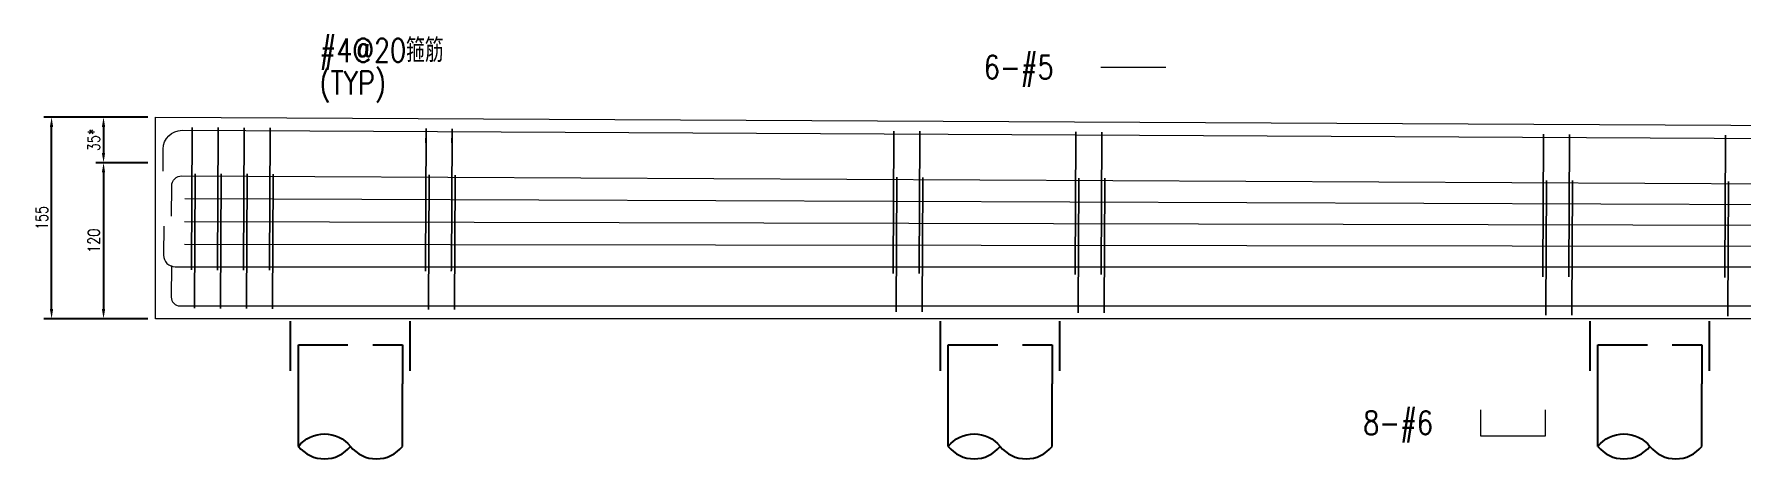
# Model space of a CAD drawing. Extents: x -4754 to 4976, y -19960 to 3841.
# Drawn here: x -359 to 955, y -6607 to -6281 of the extents above; entities that cross this region are included whole.
import ezdxf
from ezdxf.enums import TextEntityAlignment as Align

# ---------------------------------------------------------------- set-up
doc = ezdxf.new("R2010")
doc.units = 0
doc.header["$LTSCALE"] = 3
doc.linetypes.add('DASHED', pattern=[19.05, 12.7, -6.35])
doc.layers.get('0').update_dxf_attribs({"linetype": 'CONTINUOUS'})
doc.layers.add('HB_0', color=7, linetype='CONTINUOUS', transparency=0.5)
for name, color, linetype in [('HB_DIM', 1, 'CONTINUOUS'), ('HB_TXT_CTEXT', 2, 'CONTINUOUS'), ('鋼筋', 3, 'CONTINUOUS')]:
    doc.layers.add(name, color=color, linetype=linetype)
doc.styles.get("Standard").update_dxf_attribs({"font": 'ROMANS.shx', "width": 0.8, "bigfont": 'chineset.shx'})
doc.dimstyles.new('30', dxfattribs={"dimscale": 3, "dimtxt": 3, "dimasz": 2.5, "dimexe": 2, "dimexo": 2, "dimgap": 1, "dimtad": 1, "dimdsep": 46, "dimtxsty": 'Standard', "dimcen": 0, "dimclrd": 256, "dimclre": 256, "dimclrt": 2, "dimadec": 0, "dimazin": 0, "dimtfac": 1, "dimtix": 1, "dimtmove": 2, "dimatfit": 3, "dimfxl": 1, "dimtolj": 1, "dimtzin": 0, "dimarcsym": 0})

# ---------------------------------------------------------------- blocks, each defined once
blk = doc.blocks.new('pile_vertical')
at = {"color": 252, "linetype": 'DASHED'}
for p, q in [((-46, -40), (-46, 0)), ((46, -40), (46, 0))]:
    blk.add_line(p, q, dxfattribs=at)
at = {"linetype": 'Continuous'}
for p, q in [((-40, -98.1), (-40, -50)), ((40, -98.1), (40, -50))]:
    blk.add_line(p, q, dxfattribs=at)
at = {"color": 252, "linetype": 'DASHED'}
blk.add_lwpolyline([(-40, -50), (-40, -20), (40, -20), (40, -50)], dxfattribs=at)
at = {"linetype": 'Continuous'}
for points in [[(-40, -98.1, -0.48), (0, -98.1, 0.48), (40, -98.1, 0.48)], [(-40, -98.1, 0.48), (0, -98.1, 0.48)]]:
    blk.add_lwpolyline(points, format="xyb", dxfattribs=at)
blk = doc.blocks.new('*D189')
at = {"layer": 'HB_DIM', "linetype": 'Continuous', "lineweight": -2}
for p, q in [((-271.4, -6344.8), (-311.4, -6344.8)), ((-305.4, -6352.3), (-305.4, -6372.3)), ((-271.4, -6379.8), (-311.4, -6379.8))]:
    blk.add_line(p, q, dxfattribs=at)
at = {"layer": 'HB_DIM'}
for points in [[(-304.2, -6352.3), (-306.7, -6352.3), (-305.4, -6344.8)], [(-306.7, -6372.3), (-304.2, -6372.3), (-305.4, -6379.8)]]:
    blk.add_solid(points, dxfattribs=at)
at = {"layer": 'HB_DIM', "color": 2, "linetype": 'Continuous', "insert": (-312.9, -6362.3), "char_height": 9, "attachment_point": 5, "rotation": 90}
blk.add_mtext('\\A1;35*', dxfattribs=at)
blk = doc.blocks.new('*D190')
at = {"layer": 'HB_DIM', "linetype": 'Continuous', "lineweight": -2}
for p, q in [((-271.4, -6379.8), (-311.4, -6379.8)), ((-305.4, -6387.3), (-305.4, -6492.3)), ((-271.4, -6499.8), (-311.4, -6499.8))]:
    blk.add_line(p, q, dxfattribs=at)
at = {"layer": 'HB_DIM'}
for points in [[(-304.2, -6387.3), (-306.7, -6387.3), (-305.4, -6379.8)], [(-306.7, -6492.3), (-304.2, -6492.3), (-305.4, -6499.8)]]:
    blk.add_solid(points, dxfattribs=at)
at = {"layer": 'HB_DIM', "color": 2, "linetype": 'Continuous', "insert": (-312.9, -6439.8), "char_height": 9, "attachment_point": 5, "rotation": 90}
blk.add_mtext('\\A1;120', dxfattribs=at)
blk = doc.blocks.new('*D214')
at = {"layer": 'HB_DIM', "linetype": 'Continuous', "lineweight": -2}
for p, q in [((-281.4, -6344.8), (-351.4, -6344.8)), ((-345.4, -6492.3), (-345.4, -6352.3)), ((-281.4, -6499.8), (-351.4, -6499.8))]:
    blk.add_line(p, q, dxfattribs=at)
at = {"layer": 'HB_DIM'}
for points in [[(-344.2, -6352.3), (-346.7, -6352.3), (-345.4, -6344.8)], [(-346.7, -6492.3), (-344.2, -6492.3), (-345.4, -6499.8)]]:
    blk.add_solid(points, dxfattribs=at)
at = {"layer": 'HB_DIM', "color": 2, "linetype": 'Continuous', "insert": (-352.9, -6422.3), "char_height": 9, "attachment_point": 5, "rotation": 90}
blk.add_mtext('\\A1;155', dxfattribs=at)

msp = doc.modelspace()

# ---------------------------------------------------------------- linework, layer by layer
at = {"layer": 'HB_0', "lineweight": 5}
msp.add_lwpolyline([(-265.427, -6499.802), (-265.427, -6344.802), (2714.573, -6359.802), (2714.573, -6499.802), (-265.427, -6499.802)], dxfattribs=at)
at = {"layer": 'HB_DIM', "color": 1, "linetype": 'Continuous'}
for points in [[(-217.229, -6353.418, 0, 1.25, 0), (-207.229, -6343.418, 0, 0, 0), (-157.229, -6293.418, 0, 0, 0), (-139.229, -6293.418, 0, 0, 0)], [(-214.868, -6388.963, 0, 1.25, 0), (-207.161, -6376.186, 0, 0, 0), (-157.229, -6293.418, 0, 0, 0), (-139.229, -6293.418, 0, 0, 0)], [(344.142, -6426.359, 0, 1.25, 0), (344.142, -6411.359, 0, 0, 0), (344.142, -6306.359, 0, 0, 0), (362.142, -6306.359, 0, 0, 0)], [(344.142, -6443.104, 0, 1.25, 0), (344.142, -6428.104, 0, 0, 0), (344.142, -6306.359, 0, 0, 0), (362.142, -6306.359, 0, 0, 0)], [(344.142, -6409.614, 0, 1.25, 0), (344.142, -6394.614, 0, 0, 0), (344.142, -6306.359, 0, 0, 0), (362.142, -6306.359, 0, 0, 0)], [(931.051, -6395.823, 0, 1.25, 0), (931.051, -6380.823, 0, 0, 0), (931.051, -6305.823, 0, 0, 0), (949.051, -6305.823, 0, 0, 0)], [(929.798, -6459.808, 0, 1.25, 0), (929.798, -6474.808, 0, 0, 0), (929.798, -6549.808, 0, 0, 0), (947.798, -6549.808, 0, 0, 0)], [(636.132, -6489.826, 0, 1.25, 0), (636.132, -6504.826, 0, 0, 0), (636.132, -6579.826, 0, 0, 0), (654.132, -6579.826, 0, 0, 0)]]:
    msp.add_lwpolyline(points, format="xyseb", dxfattribs=at)
at = {"layer": 'HB_TXT_CTEXT', "lineweight": 5}
msp.add_line((462.142, -6306.359, 50), (512.142, -6306.359, 50), dxfattribs=at)
msp.add_polyline3d([(754.132, -6569.826, -50), (754.132, -6589.826, -50), (804.132, -6589.826, -50), (804.132, -6569.826, -50)], dxfattribs=at)
at = {"layer": '鋼筋', "lineweight": 5}
for p, q in [((-244.987, -6354.905, -38), (2694.033, -6369.698, -38)), ((-244.987, -6354.905, -27.143), (2694.033, -6369.698, -27.143)), ((-244.987, -6354.905, -16.286), (2694.033, -6369.698, -16.286)), ((-244.987, -6354.905, -5.429), (2694.033, -6369.698, -5.429)), ((-244.987, -6354.905, 5.429), (2694.033, -6369.698, 5.429)), ((-244.987, -6354.905, 16.286), (2694.033, -6369.698, 16.286)), ((-244.987, -6354.905, 27.143), (2694.033, -6369.698, 27.143)), ((-244.987, -6354.905, 38), (2694.033, -6369.698, 38)), ((-237.242, -6355.902, 40.245), (-237.761, -6459.041, 40.245)), ((-237.761, -6459.041, -40.245), (-237.242, -6355.902, -40.245)), ((-237.28, -6363.522, 33.895), (-237.242, -6355.902, 33.895)), ((-237.242, -6355.902, -33.895), (-237.28, -6363.522, -33.895)), ((-217.242, -6356.002, 40.245), (-217.761, -6459.142, 40.245)), ((-217.761, -6459.142, -40.245), (-217.242, -6356.002, -40.245)), ((-217.281, -6363.622, 33.895), (-217.242, -6356.002, 33.895)), ((-217.242, -6356.002, -33.895), (-217.281, -6363.622, -33.895)), ((-197.242, -6356.103, 40.245), (-197.762, -6459.242, 40.245)), ((-197.762, -6459.242, -40.245), (-197.242, -6356.103, -40.245)), ((-197.281, -6363.723, 33.895), (-197.242, -6356.103, 33.895)), ((-197.242, -6356.103, -33.895), (-197.281, -6363.723, -33.895)), ((-177.243, -6356.204, 40.245), (-177.762, -6459.343, 40.245)), ((-177.762, -6459.343, -40.245), (-177.243, -6356.204, -40.245)), ((-177.281, -6363.824, 33.895), (-177.243, -6356.204, 33.895)), ((-177.243, -6356.204, -33.895), (-177.281, -6363.824, -33.895)), ((-57.244, -6356.808, 40.245), (-57.763, -6459.947, 40.245)), ((-57.763, -6459.947, -40.245), (-57.244, -6356.808, -40.245)), ((-57.283, -6364.428, 33.895), (-57.244, -6356.808, 33.895)), ((-57.244, -6356.808, -33.895), (-57.283, -6364.428, -33.895)), ((-37.244, -6356.908, 40.245), (-37.764, -6460.048, 40.245)), ((-37.764, -6460.048, -40.245), (-37.244, -6356.908, -40.245)), ((-37.283, -6364.528, 33.895), (-37.244, -6356.908, 33.895)), ((-37.244, -6356.908, -33.895), (-37.283, -6364.528, -33.895)), ((-259.636, -6386.441, -38), (-259.55, -6369.321, -38)), ((-259.636, -6386.441, -27.143), (-259.55, -6369.321, -27.143)), ((-259.636, -6386.441, -16.286), (-259.55, -6369.321, -16.286)), ((-259.636, -6386.441, -5.429), (-259.55, -6369.321, -5.429)), ((-259.636, -6386.441, 5.429), (-259.55, -6369.321, 5.429)), ((-259.636, -6386.441, 16.286), (-259.55, -6369.321, 16.286)), ((-259.636, -6386.441, 27.143), (-259.55, -6369.321, 27.143)), ((-259.636, -6386.441, 38), (-259.55, -6369.321, 38)), ((302.751, -6358.62, 40.245), (302.232, -6461.759, 40.245)), ((302.232, -6461.759, -40.245), (302.751, -6358.62, -40.245)), ((302.713, -6366.24, 33.895), (302.751, -6358.62, 33.895)), ((302.751, -6358.62, -33.895), (302.713, -6366.24, -33.895)), ((322.751, -6358.72, 40.245), (322.232, -6461.86, 40.245)), ((322.232, -6461.86, -40.245), (322.751, -6358.72, -40.245)), ((322.713, -6366.34, 33.895), (322.751, -6358.72, 33.895)), ((322.751, -6358.72, -33.895), (322.713, -6366.34, -33.895)), ((442.749, -6359.324, 40.245), (442.23, -6462.464, 40.245)), ((442.23, -6462.464, -40.245), (442.749, -6359.324, -40.245)), ((442.711, -6366.944, 33.895), (442.749, -6359.324, 33.895)), ((442.749, -6359.324, -33.895), (442.711, -6366.944, -33.895)), ((462.749, -6359.425, 40.245), (462.23, -6462.564, 40.245)), ((462.23, -6462.564, -40.245), (462.749, -6359.425, -40.245)), ((462.711, -6367.045, 33.895), (462.749, -6359.425, 33.895)), ((462.749, -6359.425, -33.895), (462.711, -6367.045, -33.895)), ((802.745, -6361.137, 40.245), (802.226, -6464.276, 40.245)), ((802.226, -6464.276, -40.245), (802.745, -6361.137, -40.245)), ((802.707, -6368.756, 33.895), (802.745, -6361.137, 33.895)), ((802.745, -6361.137, -33.895), (802.707, -6368.756, -33.895)), ((822.745, -6361.237, 40.245), (822.225, -6464.377, 40.245)), ((822.225, -6464.377, -40.245), (822.745, -6361.237, -40.245)), ((822.706, -6368.857, 33.895), (822.745, -6361.237, 33.895)), ((822.745, -6361.237, -33.895), (822.706, -6368.857, -33.895)), ((942.743, -6361.841, 40.245), (942.224, -6464.981, 40.245)), ((942.224, -6464.981, -40.245), (942.743, -6361.841, -40.245)), ((942.705, -6369.461, 33.895), (942.743, -6361.841, 33.895)), ((942.743, -6361.841, -33.895), (942.705, -6369.461, -33.895)), ((-245.103, -6389.902, -50), (2695.282, -6404.703, -50)), ((-245.103, -6389.902, -35.714), (2695.282, -6404.703, -35.714)), ((-245.103, -6389.902, -21.429), (2695.282, -6404.703, -21.429)), ((-245.103, -6389.902, -7.143), (2695.282, -6404.703, -7.143)), ((-245.103, -6389.902, 7.143), (2695.282, -6404.703, 7.143)), ((-245.103, -6389.902, 21.429), (2695.282, -6404.703, 21.429)), ((-245.103, -6389.902, 35.714), (2695.282, -6404.703, 35.714)), ((-245.103, -6389.902, 50), (2695.282, -6404.703, 50)), ((-234.881, -6391.446, 51.745), (-235.37, -6488.583, 51.745)), ((-235.37, -6488.583, -51.745), (-234.881, -6391.446, -51.745)), ((-234.919, -6399.066, 45.395), (-234.881, -6391.446, 45.395)), ((-234.881, -6391.446, -45.395), (-234.919, -6399.066, -45.395)), ((-214.881, -6391.546, 51.745), (-215.37, -6488.684, 51.745)), ((-215.37, -6488.684, -51.745), (-214.881, -6391.546, -51.745)), ((-214.919, -6399.166, 45.395), (-214.881, -6391.546, 45.395)), ((-214.881, -6391.546, -45.395), (-214.919, -6399.166, -45.395)), ((-194.881, -6391.647, 51.745), (-195.37, -6488.785, 51.745)), ((-195.37, -6488.785, -51.745), (-194.881, -6391.647, -51.745)), ((-194.92, -6399.267, 45.395), (-194.881, -6391.647, 45.395)), ((-194.881, -6391.647, -45.395), (-194.92, -6399.267, -45.395)), ((-174.882, -6391.748, 51.745), (-175.371, -6488.885, 51.745)), ((-175.371, -6488.885, -51.745), (-174.882, -6391.748, -51.745)), ((-174.92, -6399.368, 45.395), (-174.882, -6391.748, 45.395)), ((-174.882, -6391.748, -45.395), (-174.92, -6399.368, -45.395)), ((-54.883, -6392.352, 51.745), (-55.372, -6489.489, 51.745)), ((-55.372, -6489.489, -51.745), (-54.883, -6392.352, -51.745)), ((-54.921, -6399.972, 45.395), (-54.883, -6392.352, 45.395)), ((-54.883, -6392.352, -45.395), (-54.921, -6399.972, -45.395)), ((-34.883, -6392.452, 51.745), (-35.372, -6489.59, 51.745)), ((-35.372, -6489.59, -51.745), (-34.883, -6392.452, -51.745)), ((-34.922, -6400.072, 45.395), (-34.883, -6392.452, 45.395)), ((-34.883, -6392.452, -45.395), (-34.922, -6400.072, -45.395)), ((305.112, -6394.164, 51.745), (304.623, -6491.301, 51.745)), ((304.623, -6491.301, -51.745), (305.112, -6394.164, -51.745)), ((305.074, -6401.784, 45.395), (305.112, -6394.164, 45.395)), ((305.112, -6394.164, -45.395), (305.074, -6401.784, -45.395)), ((325.112, -6394.264, 51.745), (324.623, -6491.402, 51.745)), ((324.623, -6491.402, -51.745), (325.112, -6394.264, -51.745)), ((325.074, -6401.884, 45.395), (325.112, -6394.264, 45.395)), ((325.112, -6394.264, -45.395), (325.074, -6401.884, -45.395)), ((445.111, -6394.869, 51.745), (444.622, -6492.006, 51.745)), ((444.622, -6492.006, -51.745), (445.111, -6394.869, -51.745)), ((445.072, -6402.488, 45.395), (445.111, -6394.869, 45.395)), ((445.111, -6394.869, -45.395), (445.072, -6402.488, -45.395)), ((465.11, -6394.969, 51.745), (464.621, -6492.107, 51.745)), ((464.621, -6492.107, -51.745), (465.11, -6394.969, -51.745)), ((465.072, -6402.589, 45.395), (465.11, -6394.969, 45.395)), ((465.11, -6394.969, -45.395), (465.072, -6402.589, -45.395)), ((-253.03, -6420.973, -50), (-252.912, -6397.633, -50)), ((-253.03, -6420.973, -35.714), (-252.912, -6397.633, -35.714)), ((-253.03, -6420.973, -21.429), (-252.912, -6397.633, -21.429)), ((-253.03, -6420.973, -7.143), (-252.912, -6397.633, -7.143)), ((-253.03, -6420.973, 7.143), (-252.912, -6397.633, 7.143)), ((-253.03, -6420.973, 21.429), (-252.912, -6397.633, 21.429)), ((-253.03, -6420.973, 35.714), (-252.912, -6397.633, 35.714)), ((-253.03, -6420.973, 50), (-252.912, -6397.633, 50)), ((-242.961, -6407.406, -50), (2692.983, -6418.449, -50)), ((-242.961, -6407.406, 50), (2692.983, -6418.449, 50)), ((805.106, -6396.681, 51.745), (804.617, -6493.818, 51.745)), ((804.617, -6493.818, -51.745), (805.106, -6396.681, -51.745)), ((805.068, -6404.3, 45.395), (805.106, -6396.681, 45.395)), ((805.106, -6396.681, -45.395), (805.068, -6404.3, -45.395)), ((825.106, -6396.781, 51.745), (824.617, -6493.919, 51.745)), ((824.617, -6493.919, -51.745), (825.106, -6396.781, -51.745)), ((825.067, -6404.401, 45.395), (825.106, -6396.781, 45.395)), ((825.106, -6396.781, -45.395), (825.067, -6404.401, -45.395)), ((945.104, -6397.385, 51.745), (944.615, -6494.523, 51.745)), ((944.615, -6494.523, -51.745), (945.104, -6397.385, -51.745)), ((945.066, -6405.005, 45.395), (945.104, -6397.385, 45.395)), ((945.104, -6397.385, -45.395), (945.066, -6405.005, -45.395)), ((-259.068, -6428.563, -50), (-259.18, -6450.897, -50)), ((-259.068, -6428.563, -35.714), (-259.18, -6450.897, -35.714)), ((-259.068, -6428.563, -21.429), (-259.18, -6450.897, -21.429)), ((-259.068, -6428.563, -7.143), (-259.18, -6450.897, -7.143)), ((-259.068, -6428.563, 7.143), (-259.18, -6450.897, 7.143)), ((-259.068, -6428.563, 21.429), (-259.18, -6450.897, 21.429)), ((-259.068, -6428.563, 35.714), (-259.18, -6450.897, 35.714)), ((-259.068, -6428.563, 50), (-259.18, -6450.897, 50)), ((-243.049, -6424.898, -50), (2692.906, -6432.206, -50)), ((-243.049, -6424.898, 50), (2692.906, -6432.206, 50)), ((-243.137, -6442.39, -50), (2692.825, -6445.964, -50)), ((-243.137, -6442.39, 50), (2692.825, -6445.964, 50)), ((-253.221, -6458.907, -50), (-253.343, -6483.143, -50)), ((-253.221, -6458.907, -35.714), (-253.343, -6483.143, -35.714)), ((-253.221, -6458.907, -21.429), (-253.343, -6483.143, -21.429)), ((-253.221, -6458.907, -7.143), (-253.343, -6483.143, -7.143)), ((-253.221, -6458.907, 7.143), (-253.343, -6483.143, 7.143)), ((-253.221, -6458.907, 21.429), (-253.343, -6483.143, 21.429)), ((-253.221, -6458.907, 35.714), (-253.343, -6483.143, 35.714)), ((-253.221, -6458.907, 50), (-253.343, -6483.143, 50)), ((-250.29, -6459.832, -50), (2699.93, -6459.772, -50)), ((-250.29, -6459.832, -35.714), (2699.93, -6459.772, -35.714)), ((-250.29, -6459.832, -21.429), (2699.93, -6459.772, -21.429)), ((-250.29, -6459.832, -7.143), (2699.93, -6459.772, -7.143)), ((-250.29, -6459.832, 7.143), (2699.93, -6459.772, 7.143)), ((-250.29, -6459.832, 21.429), (2699.93, -6459.772, 21.429)), ((-250.29, -6459.832, 35.714), (2699.93, -6459.772, 35.714)), ((-250.29, -6459.832, 50), (2699.93, -6459.772, 50)), ((-237.777, -6462.216, 37.07), (-237.777, -6462.216, -37.07)), ((-217.777, -6462.317, 37.07), (-217.777, -6462.317, -37.07)), ((-197.778, -6462.417, 37.07), (-197.778, -6462.417, -37.07)), ((-177.778, -6462.518, 37.07), (-177.778, -6462.518, -37.07)), ((-57.779, -6463.122, 37.07), (-57.779, -6463.122, -37.07)), ((-37.78, -6463.223, 37.07), (-37.78, -6463.223, -37.07)), ((302.216, -6464.934, 37.07), (302.216, -6464.934, -37.07)), ((322.216, -6465.035, 37.07), (322.216, -6465.035, -37.07)), ((442.214, -6465.639, 37.07), (442.214, -6465.639, -37.07)), ((462.214, -6465.739, 37.07), (462.214, -6465.739, -37.07)), ((802.21, -6467.451, 37.07), (802.21, -6467.451, -37.07)), ((822.209, -6467.551, 37.07), (822.209, -6467.551, -37.07)), ((942.208, -6468.155, 37.07), (942.208, -6468.155, -37.07)), ((-246.657, -6489.862, -50), (2695.973, -6489.742, -50)), ((-246.657, -6489.862, -35.714), (2695.973, -6489.742, -35.714)), ((-246.657, -6489.862, -21.429), (2695.973, -6489.742, -21.429)), ((-246.657, -6489.862, -7.143), (2695.973, -6489.742, -7.143)), ((-246.657, -6489.862, 7.143), (2695.973, -6489.742, 7.143)), ((-246.657, -6489.862, 21.429), (2695.973, -6489.742, 21.429)), ((-246.657, -6489.862, 35.714), (2695.973, -6489.742, 35.714)), ((-246.657, -6489.862, 50), (2695.973, -6489.742, 50)), ((-235.386, -6491.758, 48.57), (-235.386, -6491.758, -48.57)), ((-215.386, -6491.859, 48.57), (-215.386, -6491.859, -48.57)), ((-195.386, -6491.96, 48.57), (-195.386, -6491.96, -48.57)), ((-175.387, -6492.06, 48.57), (-175.387, -6492.06, -48.57)), ((-55.388, -6492.664, 48.57), (-55.388, -6492.664, -48.57)), ((-35.388, -6492.765, 48.57), (-35.388, -6492.765, -48.57)), ((304.607, -6494.476, 48.57), (304.607, -6494.476, -48.57)), ((324.607, -6494.577, 48.57), (324.607, -6494.577, -48.57)), ((444.606, -6495.181, 48.57), (444.606, -6495.181, -48.57)), ((464.605, -6495.282, 48.57), (464.605, -6495.282, -48.57)), ((804.601, -6496.993, 48.57), (804.601, -6496.993, -48.57)), ((824.601, -6497.094, 48.57), (824.601, -6497.094, -48.57)), ((944.599, -6497.698, 48.57), (944.599, -6497.698, -48.57))]:
    msp.add_line(p, q, dxfattribs=at)
at = {"layer": '鋼筋', "lineweight": 5, "extrusion": (0, 0, -1)}
for centre, radius, end in [((245.06, -6369.394, 38), 14.49, 90.288399), ((245.06, -6369.394, 27.143), 14.49, 90.288399), ((245.06, -6369.394, 16.286), 14.49, 90.288399), ((245.06, -6369.394, 5.429), 14.49, 90.288399), ((245.06, -6369.394, -5.429), 14.49, 90.288399), ((245.06, -6369.394, -16.286), 14.49, 90.288399), ((245.06, -6369.394, -27.143), 14.49, 90.288399), ((245.06, -6369.394, -38), 14.49, 90.288399), ((245.142, -6397.672, 50), 7.77, 90.288403), ((245.142, -6397.672, 35.714), 7.77, 90.288403), ((245.142, -6397.672, 21.429), 7.77, 90.288403), ((245.142, -6397.672, 7.143), 7.77, 90.288403), ((245.142, -6397.672, -7.143), 7.77, 90.288403), ((245.142, -6397.672, -21.429), 7.77, 90.288403), ((245.142, -6397.672, -35.714), 7.77, 90.288403), ((245.142, -6397.672, -50), 7.77, 90.288403)]:
    msp.add_arc(centre, radius, 0.288399, end, dxfattribs=at)
at = {"layer": '鋼筋', "lineweight": 5, "extrusion": (0.999987, -0.005033, 0)}
for centre, start, end in [((-6357.015, 37.07, -205.247), 270, 90), ((-6357.015, -37.07, -205.247), 270, 90), ((-6357.015, 37.07, -185.247), 270, 90), ((-6357.015, -37.07, -185.247), 270, 90), ((-6357.015, 37.07, -165.247), 270, 90), ((-6357.015, -37.07, -165.247), 270, 90), ((-6357.015, 37.07, -145.247), 270, 90), ((-6357.015, -37.07, -145.247), 270, 90), ((-6357.015, 37.07, -25.247), 270, 90), ((-6357.015, -37.07, -25.247), 270, 90), ((-6357.015, 37.07, -5.247), 270, 90), ((-6357.015, -37.07, -5.247), 270, 90), ((-6357.015, 37.07, 334.753), 270, 90), ((-6357.015, -37.07, 334.753), 270, 90), ((-6357.015, 37.07, 354.753), 270, 90), ((-6357.015, -37.07, 354.753), 270, 90), ((-6357.015, 37.07, 474.753), 270, 90), ((-6357.015, -37.07, 474.753), 270, 90), ((-6357.015, 37.07, 494.753), 270, 90), ((-6357.015, -37.07, 494.753), 270, 90), ((-6357.015, 37.07, 834.753), 270, 90), ((-6357.015, -37.07, 834.753), 270, 90), ((-6357.015, 37.07, 854.753), 270, 90), ((-6357.015, -37.07, 854.753), 270, 90), ((-6357.015, 37.07, 974.753), 270, 90), ((-6357.015, -37.07, 974.753), 270, 90), ((-6392.547, 48.57, -202.707), 270, 90), ((-6392.547, -48.57, -202.707), 270, 90), ((-6392.547, 48.57, -182.707), 270, 90), ((-6392.547, -48.57, -182.707), 270, 90), ((-6392.547, 48.57, -162.707), 270, 90), ((-6392.547, -48.57, -162.707), 270, 90), ((-6392.547, 48.57, -142.707), 270, 90), ((-6392.547, -48.57, -142.707), 270, 90), ((-6392.547, 48.57, -22.707), 270, 90), ((-6392.547, -48.57, -22.707), 270, 90), ((-6392.547, 48.57, -2.707), 270, 90), ((-6392.547, -48.57, -2.707), 270, 90), ((-6392.547, 48.57, 337.293), 270, 90), ((-6392.547, -48.57, 337.293), 270, 90), ((-6392.547, 48.57, 357.293), 270, 90), ((-6392.547, -48.57, 357.293), 270, 90), ((-6392.547, 48.57, 477.293), 270, 90), ((-6392.547, -48.57, 477.293), 270, 90), ((-6392.547, 48.57, 497.293), 270, 90), ((-6392.547, -48.57, 497.293), 270, 90), ((-6392.547, 48.57, 837.293), 270, 90), ((-6392.547, -48.57, 837.293), 270, 90), ((-6392.547, 48.57, 857.293), 270, 90), ((-6392.547, -48.57, 857.293), 270, 90), ((-6392.547, 48.57, 977.293), 270, 90), ((-6392.547, -48.57, 977.293), 270, 90), ((-6460.156, 37.07, -205.247), 90, 180), ((-6460.156, -37.07, -205.247), 180, 270), ((-6460.156, 37.07, -185.247), 90, 180), ((-6460.156, -37.07, -185.247), 180, 270), ((-6460.156, 37.07, -165.247), 90, 180), ((-6460.156, -37.07, -165.247), 180, 270), ((-6460.156, 37.07, -145.247), 90, 180), ((-6460.156, -37.07, -145.247), 180, 270), ((-6460.156, 37.07, -25.247), 90, 180), ((-6460.156, -37.07, -25.247), 180, 270), ((-6460.156, 37.07, -5.247), 90, 180), ((-6460.156, -37.07, -5.247), 180, 270), ((-6460.156, 37.07, 334.753), 90, 180), ((-6460.156, -37.07, 334.753), 180, 270), ((-6460.156, 37.07, 354.753), 90, 180), ((-6460.156, -37.07, 354.753), 180, 270), ((-6460.156, 37.07, 474.753), 90, 180), ((-6460.156, -37.07, 474.753), 180, 270), ((-6460.156, 37.07, 494.753), 90, 180), ((-6460.156, -37.07, 494.753), 180, 270), ((-6460.156, 37.07, 834.753), 90, 180), ((-6460.156, -37.07, 834.753), 180, 270), ((-6460.156, 37.07, 854.753), 90, 180), ((-6460.156, -37.07, 854.753), 180, 270), ((-6460.156, 37.07, 974.753), 90, 180), ((-6460.156, -37.07, 974.753), 180, 270), ((-6489.686, 48.57, -202.707), 90, 180), ((-6489.686, -48.57, -202.707), 180, 270), ((-6489.686, 48.57, -182.707), 90, 180), ((-6489.686, -48.57, -182.707), 180, 270), ((-6489.686, 48.57, -162.707), 90, 180), ((-6489.686, -48.57, -162.707), 180, 270), ((-6489.686, 48.57, -142.707), 90, 180), ((-6489.686, -48.57, -142.707), 180, 270), ((-6489.686, 48.57, -22.707), 90, 180), ((-6489.686, -48.57, -22.707), 180, 270), ((-6489.686, 48.57, -2.707), 90, 180), ((-6489.686, -48.57, -2.707), 180, 270), ((-6489.686, 48.57, 337.293), 90, 180), ((-6489.686, -48.57, 337.293), 180, 270), ((-6489.686, 48.57, 357.293), 90, 180), ((-6489.686, -48.57, 357.293), 180, 270), ((-6489.686, 48.57, 477.293), 90, 180), ((-6489.686, -48.57, 477.293), 180, 270), ((-6489.686, 48.57, 497.293), 90, 180), ((-6489.686, -48.57, 497.293), 180, 270), ((-6489.686, 48.57, 837.293), 90, 180), ((-6489.686, -48.57, 837.293), 180, 270), ((-6489.686, 48.57, 857.293), 90, 180), ((-6489.686, -48.57, 857.293), 180, 270), ((-6489.686, 48.57, 977.293), 90, 180), ((-6489.686, -48.57, 977.293), 180, 270)]:
    msp.add_arc(centre, 3.175, start, end, dxfattribs=at)
at = {"layer": '鋼筋', "lineweight": 5}
for centre, radius, end in [((-250.29, -6450.942, -50), 8.89, 270.001166), ((-250.29, -6450.942, -35.714), 8.89, 270.001166), ((-250.29, -6450.942, -21.429), 8.89, 270.001166), ((-250.29, -6450.942, -7.143), 8.89, 270.001166), ((-250.29, -6450.942, 7.143), 8.89, 270.001166), ((-250.29, -6450.942, 21.429), 8.89, 270.001166), ((-250.29, -6450.942, 35.714), 8.89, 270.001166), ((-250.29, -6450.942, 50), 8.89, 270.001166), ((-246.658, -6483.177, -50), 6.685, 270.002342), ((-246.658, -6483.177, -35.714), 6.685, 270.002342), ((-246.658, -6483.177, -21.429), 6.685, 270.002342), ((-246.658, -6483.177, -7.143), 6.685, 270.002342), ((-246.658, -6483.177, 7.143), 6.685, 270.002342), ((-246.658, -6483.177, 21.429), 6.685, 270.002342), ((-246.658, -6483.177, 35.714), 6.685, 270.002342), ((-246.658, -6483.177, 50), 6.685, 270.002342)]:
    msp.add_arc(centre, radius, 179.711601, end, dxfattribs=at)

# ---------------------------------------------------------------- block references
at = {"layer": 'HB_0', "linetype": 'Continuous'}
for p in [(-115.427, -6499.802), (384.573, -6499.802), (884.573, -6499.802)]:
    msp.add_blockref('pile_vertical', p, dxfattribs=at)

# ---------------------------------------------------------------- texts
at = {"layer": 'HB_TXT_CTEXT', "linetype": 'Continuous', "width": 0.8}
for s, p in [('#4@20箍筋', (-139.229, -6293.418, 35.225)), (' 6-#5', (362.142, -6306.359, 50)), ('(TYP)', (-139.229, -6318.418, 35.225)), (' 8-#6', (654.132, -6579.826, -50))]:
    msp.add_text(s, height=18, dxfattribs=at).set_placement(p, align=Align.MIDDLE_LEFT)

# ---------------------------------------------------------------- dimensions: what is measured, and where the dimension line sits
at = {"layer": 'HB_DIM', "linetype": 'Continuous'}
for base, p1, p2, picture, middle in [((-345.427, -6344.802), (-275.427, -6499.802), (-275.427, -6344.802), '*D214', (-352.927, -6422.302)), ((-305.427, -6499.802), (-265.427, -6379.802), (-265.427, -6499.802), '*D190', (-312.927, -6439.802))]:
    dim = msp.add_linear_dim(base=base, p1=p1, p2=p2, angle=90, dimstyle='30', override={"dimtad": 4, "dimdec": 0, "dimpost": '<>'}, dxfattribs=at)
    dim.commit()
    dim.dimension.update_dxf_attribs({"geometry": picture, "text_midpoint": middle})
dim = msp.add_linear_dim(base=(-305.427, -6379.802), p1=(-265.427, -6344.802), p2=(-265.427, -6379.802), angle=90, text='<>*', dimstyle='30', override={"dimtad": 4, "dimdec": 0, "dimpost": '<>'}, dxfattribs=at)
dim.commit()
dim.dimension.update_dxf_attribs({"geometry": '*D189', "text_midpoint": (-312.927, -6362.302)})

doc.saveas('drawing.dxf')
